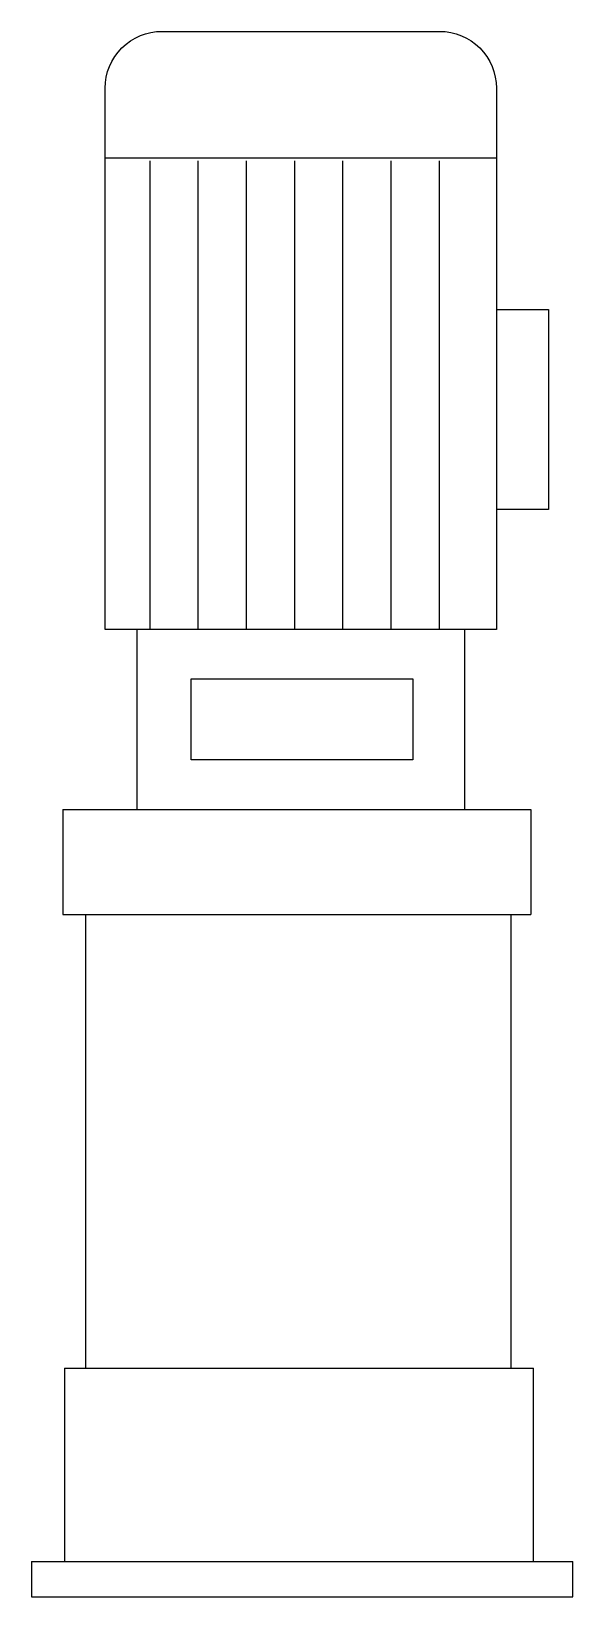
# Model space of a CAD drawing. Extents: x 46339 to 46733, y 9215 to 10354.
import ezdxf

# ---------------------------------------------------------------- set-up
doc = ezdxf.new("R2010")
doc.units = 0
doc.layers.get('0').update_dxf_attribs({"lineweight": 25})

msp = doc.modelspace()

# ---------------------------------------------------------------- linework, layer by layer
for p, q in [((46393.1, 10261.8), (46677.7, 10261.8)), ((46425.5, 10259.6), (46425.5, 9919)), ((46460.6, 10259.6), (46460.6, 9919)), ((46495.7, 10259.6), (46495.7, 9919)), ((46530.7, 10259.6), (46530.7, 9919)), ((46565.8, 10259.6), (46565.8, 9919)), ((46600.9, 10259.6), (46600.9, 9919)), ((46636, 10259.6), (46636, 9919)), ((46677.7, 10151.4), (46715.5, 10151.4)), ((46715.5, 10151.4), (46715.5, 10006.1)), ((46715.5, 10006.1), (46677.7, 10006.1)), ((46416.2, 9918.9), (46416.2, 9787.8)), ((46654.7, 9787.8), (46654.7, 9918.9)), ((46362.4, 9787.8), (46702.8, 9787.8)), ((46362.4, 9787.8), (46362.4, 9711.5)), ((46702.8, 9787.8), (46702.8, 9711.5)), ((46362.4, 9711.5), (46702.8, 9711.5)), ((46378.8, 9711.5), (46378.8, 9381.5)), ((46688.5, 9381.5), (46688.5, 9711.5)), ((46363.5, 9381.5), (46704.7, 9381.5)), ((46363.5, 9381.5), (46363.5, 9240.9)), ((46704.7, 9240.9), (46704.7, 9381.5)), ((46339.4, 9240.9), (46339.4, 9215.4)), ((46339.4, 9240.9), (46733.2, 9240.9)), ((46733.2, 9215.4), (46733.2, 9240.9)), ((46339.4, 9215.4), (46733.2, 9215.4))]:
    msp.add_line(p, q)
msp.add_lwpolyline([(46434.5, 10353.8), (46636.4, 10353.8, -0.414214), (46677.7, 10312.5), (46677.7, 9918.9), (46393.1, 9918.9), (46393.1, 10312.5, -0.414214)], format="xyb", close=True)
msp.add_lwpolyline([(46455.6, 9882.8), (46616.9, 9882.8), (46616.9, 9824), (46455.6, 9824)], close=True)

doc.saveas('drawing.dxf')
